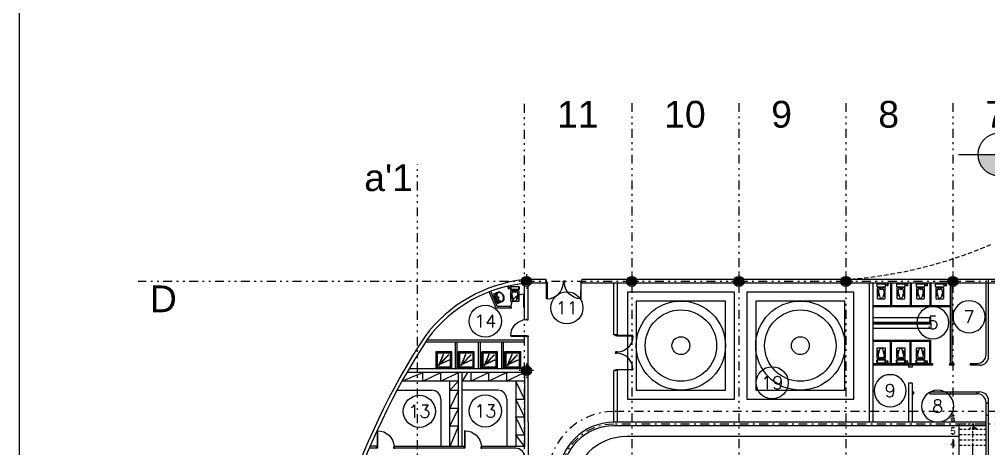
# Model space of a CAD drawing. Header units: inches. Extents: x 21 to 132, y 19 to 196.
# Drawn here: x 21.2 to 75.5, y 108.5 to 132.5 of the extents above; entities that cross this region are included whole.
import ezdxf
from ezdxf.enums import TextEntityAlignment as Align

# ---------------------------------------------------------------- set-up
doc = ezdxf.new("R2010")
doc.units = ezdxf.units.IN
doc.header["$MEASUREMENT"] = 0
for name, pattern in [('DASHDOT', [1, 0.5, -0.25, 0, -0.25]), ('DIVIDE', [1.25, 0.5, -0.25, 0, -0.25, 0, -0.25]), ('HIDDEN', [0.375, 0.25, -0.125]), ('HIDDEN2', [0.1875, 0.125, -0.0625])]:
    doc.linetypes.add(name, pattern=pattern)
for name, color, linetype in [('1', 1, 'Continuous'), ('13', 30, 'Continuous'), ('2', 2, 'Continuous'), ('5', 5, 'Continuous'), ('ax', 40, 'DIVIDE'), ('door & win', 4, 'Continuous'), ('fur', 253, 'Continuous'), ('gradient', 240, 'Continuous'), ('inwall', 41, 'Continuous'), ('kaf1', 13, 'Continuous'), ('kaf2', 53, 'Continuous'), ('kaf3', 133, 'Continuous'), ('kod', 1, 'Continuous'), ('stairs', 30, 'Continuous'), ('wall', 7, 'Continuous')]:
    doc.layers.add(name, color=color, linetype=linetype)
doc.styles.get("Standard").update_dxf_attribs({"font": 'arial.ttf'})
doc.styles.add('Text 03', font='romant.shx')

# ---------------------------------------------------------------- blocks, each defined once
blk = doc.blocks.new('AX')
at = {"layer": 'ax'}
h = blk.add_hatch(color=254, dxfattribs=at)
h.dxf.hatch_style = 1
h.paths.add_polyline_path([(0.2, 0.2), (0, 0.2), (0, 0), (0.2, 0)])
h.paths.add_polyline_path([(0, 0.2), (-0.2, 0.2), (-0.2, 0), (0, 0)])
h.paths.add_polyline_path([(0, 0), (-0.2, 0), (-0.2, -0.2), (0, -0.2)])
h.paths.add_polyline_path([(0.2, 0), (0, 0), (0, -0.2), (0.2, -0.2)])
for p, q in [((0.4, 0), (-0.4, 0)), ((-0.2, 0.2), (0.2, 0.2)), ((-0.2, -0.2), (-0.2, 0.2)), ((0, -0.4), (0, 0.4)), ((0.2, 0.2), (0.2, -0.2)), ((0.2, -0.2), (-0.2, -0.2))]:
    blk.add_line(p, q, dxfattribs=at)
at = {"layer": 'door & win'}
blk.add_circle((0, 0), 0.283, dxfattribs=at)
blk = doc.blocks.new('Toilet007')
for p, q in [((3.6, 37), (0, 37)), ((3.6, 35), (0, 35)), ((2, -20.6), (2, 20.6)), ((3.6, 34.9), (3.6, 37.1)), ((5.5, 37.2), (3.7, 37.2)), ((3.7, 36.4), (5.5, 36.4)), ((3.7, 35.6), (5.5, 35.6)), ((5.5, 34.8), (3.7, 34.8)), ((4, 22.6), (16, 22.6)), ((5.6, 34.9), (5.6, 37.1)), ((5.6, 34.9), (6.2, 33.9)), ((6.3, 32.4), (6.3, 33.4)), ((6.3, 33.4), (7.8, 33.4)), ((7.5, 27.8), (6.6, 30.3)), ((7.8, 32.4), (7.8, 33.4)), ((7.8, 25.7), (7.8, 24.6)), ((8.5, 34.9), (7.9, 33.9)), ((9.1, 27.9), (8.1, 30.8)), ((8.5, 37.1), (9.3, 37.5)), ((8.5, 34.9), (8.5, 37.1)), ((8.5, 34.9), (9.3, 34.5)), ((9.3, 37.5), (11.8, 37.8)), ((9.3, 37.5), (9.3, 34.5)), ((9.3, 34.5), (11.8, 34.2)), ((9.3, 26.2), (9.3, 24.6)), ((11.8, 37.8), (12.5, 37.2)), ((11.8, 34.2), (12.5, 34.8)), ((12.5, 34.8), (12.5, 37.2)), ((18, -20.6), (18, 20.6)), ((45.9, 15.5), (76.5, 8.1)), ((51.6, 15.5), (51.6, 21.5)), ((54.6, 14.6), (54.6, 21.5)), ((57.6, 13.8), (57.6, 21.5)), ((60.6, 13), (60.6, 21.5)), ((63.6, 12.1), (63.6, 21.5)), ((66.6, 11.3), (66.6, 21.5)), ((69.6, 10.5), (69.6, 21.5)), ((16, -22.6), (4, -22.6)), ((45.9, -15.5), (76.5, -8.1)), ((51.6, -15.5), (51.6, -21.5)), ((54.6, -14.6), (54.6, -21.5)), ((57.6, -13.8), (57.6, -21.5)), ((60.6, -13), (60.6, -21.5)), ((63.6, -12.1), (63.6, -21.5)), ((66.6, -11.3), (66.6, -21.5)), ((69.6, -10.5), (69.6, -21.5))]:
    blk.add_line(p, q)
for points in [[(7.8, 24.6), (7.8, 25.7, 0.083378), (7.5, 27.8), (6.6, 30.3, -0.083378), (6.3, 32.4), (6.3, 33.4, 0.129223), (6.2, 33.9), (5.6, 34.9, -0.414214), (5.5, 34.8), (3.7, 34.8, -0.414214), (3.6, 34.9), (3.6, 35), (0, 35), (0, 37), (3.6, 37), (3.6, 37.1, -0.414214), (3.7, 37.2), (5.5, 37.2, -0.414214), (5.6, 37.1, -0.207385), (8.5, 37.1), (9.3, 37.5), (11.8, 37.8), (12.5, 37.2), (12.5, 34.8), (11.8, 34.2), (9.3, 34.5), (8.5, 34.9), (7.9, 33.9, 0.119606), (7.8, 33.4), (7.8, 32.4, 0.083378), (8.1, 30.8), (9.1, 27.9, -0.083378), (9.3, 26.2), (9.3, 24.6)], [(5, -24.6), (15, -24.6, 0.414214), (20, -19.6), (20, 19.6, 0.414214), (15, 24.6), (5, 24.6, 0.414214), (0, 19.6), (0, -19.6, 0.414214)], [(82, 22.5), (28, 22.5, 0.414214), (25, 19.5), (25, -19.5, 0.414214), (28, -22.5), (82, -22.5, 0.414214), (85, -19.5), (85, 19.5, 0.414214)]]:
    blk.add_lwpolyline(points, format="xyb", close=True)
for centre, radius, start, end in [((4, 20.6), 2, 90, 180), ((3.7, 37.1), 0.1, 90, 180), ((3.7, 36.5), 0.1, 180, 270), ((3.7, 36.3), 0.1, 90, 180), ((3.7, 35.7), 0.1, 180, 270), ((3.7, 35.5), 0.1, 90, 180), ((3.7, 34.9), 0.1, 180, 270), ((5.5, 37.1), 0.1, 0, 90), ((5.5, 36.5), 0.1, 270, 0), ((5.5, 36.3), 0.1, 0, 90), ((5.5, 35.7), 0.1, 270, 0), ((5.5, 35.5), 0.1, 0, 90), ((5.5, 34.9), 0.1, 270, 0), ((7.1, 33.8), 3.6, 67.0546, 113.9194), ((5.3, 33.4), 1, 360, 29.4526), ((12.8, 32.4), 6.5, 180, 199.0647), ((1.3, 25.7), 6.5, 0, 19.0647), ((8.8, 33.4), 1.01, 150.6141, 177.8962), ((12.8, 32.4), 5, 180, 199.0647), ((4.3, 26.2), 5, 0, 19.0647), ((16, 20.6), 2, 0, 90), ((43.1, 0), 16.2, 128.2153, 231.7847), ((24.9, 0), 8.32, 297.1909, 62.8091), ((42.3, 0.9), 15, 76.3592, 128.2153), ((74.5, 0), 8.32, 283.4024, 76.5976), ((4, -20.6), 2, 180, 270), ((16, -20.6), 2, 270, 0), ((42.3, -0.9), 15, 231.7847, 283.6408)]:
    blk.add_arc(centre, radius, start, end)
blk = doc.blocks.new('A$C5A630200')
at = {"layer": 'kaf1'}
for radius in [2.5, 2]:
    blk.add_circle((3, 3), radius, dxfattribs=at)
at = {"layer": 'kaf2'}
blk.add_lwpolyline([(0.5, 5.5), (0.5, 0.5), (5.5, 0.5), (5.5, 5.5)], close=True, dxfattribs=at)
blk.add_circle((3, 3), 0.5, dxfattribs=at)
at = {"layer": 'kaf3'}
blk.add_lwpolyline([(0, 6), (0, 0), (6, 0), (6, 6)], close=True, dxfattribs=at)
blk = doc.blocks.new('BathTub03')
for p, q in [((15.9, -17.9), (19.9, -17.9)), ((17.9, -19.9), (17.9, -15.9))]:
    blk.add_line(p, q)
blk.add_lwpolyline([(0, 0), (90, 0), (90, -90), (0, -90)], close=True)
for points in [[(10, -4), (80, -4, -0.414214), (86, -10), (86, -80, -0.414214), (80, -86), (10, -86, -0.414214), (4, -80), (4, -10, -0.414214)], [(10, -7), (80, -7, -0.414214), (83, -10), (83, -80, -0.414214), (80, -83), (10, -83, -0.414214), (7, -80), (7, -10, -0.414214)], [(20.2, -26.2, -0.414214), (20.6, -25.3), (21.2, -25.1, -0.414214), (22.1, -25.4), (42.5, -75.1, -0.414214), (42.1, -76), (41.6, -76.2, -0.414214), (40.7, -75.9)], [(24.6, -23.3, 0.414214), (23.6, -23.3), (23.2, -23.7, 0.414214), (23.2, -24.7), (71.1, -74, 0.414214), (72, -74), (72.5, -73.6, 0.414214), (72.5, -72.6)], [(26.1, -20.5, 0.414214), (25.2, -20.9), (24.9, -21.4, 0.414214), (25.3, -22.3), (74.2, -44.6, 0.414214), (75.1, -44.2), (75.4, -43.7, 0.414214), (75, -42.7)]]:
    blk.add_lwpolyline(points, format="xyb", close=True)
for radius in [3, 2]:
    blk.add_circle((17.9, -17.9), radius)
blk = doc.blocks.new('D100')
blk.add_lwpolyline([(-3, 98), (-3, 8), (-6, 8), (-6, 98)], close=True)
for points in [[(-100, 9.5), (-100, 11), (-97.5, 11), (-97.5, 7.5), (-95, 7.5), (-95, 0), (-100, 0), (-100, 1.4)], [(0, 9.5), (0, 11), (-2.5, 11), (-2.5, 7.5), (-5, 7.5), (-5, 0), (0, 0), (0, 1.4)]]:
    blk.add_lwpolyline(points)
blk.add_arc((-4.9, 5.2), 92.8, 90.7024, 176.4094)
blk = doc.blocks.new('Lava-R01')
at = {"linetype": 'Continuous'}
for p, q in [((-18, -11), (-15.4, -16.2)), ((-10.6, -13), (-14.3, -14.7)), ((10.6, -13), (14.3, -14.7)), ((18, -11), (15.4, -16.2))]:
    blk.add_line(p, q, dxfattribs=at)
blk.add_line((-2.1, -45.3), (2.1, -45.3))
for points in [[(-27.8, -1.5), (-27.8, -0.9, -0.414214), (-26.9, 0), (26.9, 0, -0.414214), (27.8, -0.9), (27.8, -1.5)], [(29.8, -29.2), (29.8, -2.5, 0.381226), (29, -1.7, 0.057025), (-29, -1.7, 0.381226), (-29.8, -2.5), (-29.8, -29.2, 0.239345), (-22.6, -41.3, 0.153124), (0, -47.8, 0.153124), (22.6, -41.3, 0.239345), (29.8, -29.2)]]:
    blk.add_lwpolyline(points, format="xyb")
blk.add_lwpolyline([(-9.9, -2.2), (9.9, -2.2, -0.219423), (22.1, -7.4, -0.048202), (23.2, -9.3, -0.177993), (24, -35.1, -0.081671), (22.8, -36.9, -0.216015), (2.1, -45.3), (-2.1, -45.3, -0.216015), (-22.8, -36.9, -0.081671), (-24, -35.1, -0.177993), (-23.2, -9.3, -0.048202), (-22.1, -7.4, -0.219423)], format="xyb", close=True)
for centre, radius in [((-9.5, -5), 1.86), ((0, -19), 3), ((0, -19), 2), ((0, -5), 1.86), ((9.5, -5), 1.86)]:
    blk.add_circle(centre, radius, dxfattribs=at)
blk.add_arc((0, -51.8), 38.8, 48.1248, 131.743, dxfattribs=at)
blk = doc.blocks.new('Le 01')
at = {"layer": '2'}
for points in [[(-0.01, 4.08), (-0.01, 0), (4.06, 0, 0.414214)], [(-0.01, 0), (-4.09, 0, 0.414214), (-0.01, -4.07)]]:
    blk.add_hatch(color=256, dxfattribs=at).paths.add_polyline_path(points)
for p, q in [((0, -7.35), (0, 7.35)), ((-7.72, 0), (28.75, 0))]:
    blk.add_line(p, q, dxfattribs=at)
blk.add_circle((0, 0), 4.08, dxfattribs=at)
blk = doc.blocks.new('Level 01')
at = {"layer": '1', "xscale": 4, "yscale": 4, "zscale": 4}
blk.add_blockref('Le 01', (0, 0), dxfattribs=at)
at = {"layer": '5', "style": 'Text 03'}
blk.add_attdef('LEVEL', (16.91, 5.26), '', height=18.4, dxfattribs=at)
blk = doc.blocks.new('STN')
at = {"layer": 'kod'}
blk.add_circle((0, 0), 10, dxfattribs=at)
at = {"layer": 'kod', "style": 'Text 03'}
blk.add_attdef('SN', text='', height=8, dxfattribs=at).set_placement((0, 0), align=Align.MIDDLE_CENTER)

msp = doc.modelspace()

# ---------------------------------------------------------------- hatches: boundary and pattern name
at = {"layer": 'stairs', "linetype": 'HIDDEN2'}
h = msp.add_hatch(color=1, dxfattribs=at)
h.paths.add_polyline_path([(74.66218, 109.73875), (74.58984, 109.73875), (74.58984, 109.53875), (74.80685, 109.53875)])
h.paths.add_polyline_path([(74.58984, 109.83875), (74.58984, 109.73875), (74.66218, 109.73875)])

# ---------------------------------------------------------------- linework, layer by layer
msp.add_lwpolyline([(21.16839, 19.16754), (21.16839, 195.67672)])
at = {"layer": 'ax'}
for p, q in [((49.48126, 67.83875), (49.48126, 127.83875)), ((55.48126, 127.83875), (55.48126, 67.83875)), ((61.48126, 127.83875), (61.48126, 67.83875)), ((67.48126, 127.83875), (67.48126, 67.83875)), ((73.48126, 127.83875), (73.48126, 67.83875)), ((43.48126, 82.33875), (43.48126, 124.40939)), ((109.48126, 117.83875), (27.82519, 117.83875))]:
    msp.add_line(p, q, dxfattribs=at)
at = {"layer": 'fur'}
for p, q in [((72.23984, 115.78875), (68.98984, 115.78875)), ((72.23984, 115.48875), (72.23984, 115.78875)), ((72.23984, 115.53875), (68.98984, 115.53875)), ((72.23984, 115.48875), (68.98984, 115.48875)), ((72.23984, 115.43875), (68.98984, 115.43875)), ((72.23984, 115.18875), (68.98984, 115.18875)), ((72.23984, 115.48875), (72.23984, 115.18875))]:
    msp.add_line(p, q, dxfattribs=at)
at = {"layer": 'gradient', "linetype": 'DASHDOT'}
for p, q in [((91.33984, 110.53875), (54.48126, 110.53875)), ((79.62268, 109.83875), (54.48126, 109.83875))]:
    msp.add_line(p, q, dxfattribs=at)
at = {"layer": 'gradient'}
msp.add_line((73.83984, 109.13875), (55.18126, 109.13875), dxfattribs=at)
at = {"layer": 'gradient', "linetype": 'DASHDOT'}
for radius in [3.7, 3]:
    msp.add_arc((54.48126, 106.83875), radius, 90, 180, dxfattribs=at)
at = {"layer": 'gradient'}
msp.add_arc((55.18126, 106.13875), 3, 90, 180, dxfattribs=at)
at = {"layer": 'inwall'}
for p, q in [((75.48126, 117.63875), (75.48126, 117.93875)), ((49.48126, 115.69389), (49.48126, 117.72095)), ((49.68126, 115.67885), (49.68126, 117.73875)), ((54.48126, 114.83875), (54.48126, 117.73875)), ((54.68126, 114.83875), (54.68126, 117.73875)), ((68.78984, 117.73875), (68.78984, 109.93875)), ((68.98984, 117.73875), (68.98984, 109.93875)), ((69.98984, 117.73875), (69.98984, 116.48875)), ((70.03984, 117.73875), (70.03984, 116.48875)), ((71.08984, 117.73875), (71.08984, 116.48875)), ((71.13984, 117.73875), (71.13984, 116.48875)), ((72.18984, 117.73875), (72.18984, 116.48875)), ((72.23984, 117.73875), (72.23984, 116.48875)), ((73.33984, 113.23875), (73.33984, 117.73875)), ((73.43984, 113.23875), (73.43984, 117.73875)), ((75.33984, 115.73875), (75.33984, 117.73875)), ((75.48126, 115.73875), (75.48126, 117.73875)), ((47.88126, 116.33875), (47.4885, 117.24778)), ((47.94699, 116.43875), (47.58029, 117.28745)), ((48.68126, 116.33875), (47.88126, 116.33875)), ((48.68098, 116.43875), (47.94699, 116.43875)), ((48.68126, 116.33875), (48.68098, 116.43875)), ((68.98984, 116.48875), (73.33984, 116.48875)), ((68.98984, 116.43875), (73.33984, 116.43875)), ((75.33984, 115.05081), (75.33984, 115.73875)), ((75.48126, 115.05081), (75.48126, 115.73875)), ((49.68126, 109.93875), (49.68126, 114.77884)), ((54.68126, 114.83875), (54.48126, 114.83875)), ((75.33984, 113.73875), (75.33984, 115.05081)), ((75.48126, 113.63875), (75.48126, 115.05081)), ((49.48126, 114.43875), (43.92539, 114.43875)), ((49.48126, 114.53875), (43.98989, 114.53875)), ((45.58126, 114.43875), (45.58126, 112.93875)), ((45.68126, 114.43875), (45.68126, 112.93875)), ((46.88126, 114.43875), (46.88126, 112.93875)), ((46.98126, 114.43875), (46.98126, 112.93875)), ((48.18126, 114.43875), (48.18126, 112.93875)), ((48.28126, 114.43875), (48.28126, 112.93875)), ((68.98984, 114.53875), (72.23984, 114.53875)), ((68.98984, 114.48875), (72.18984, 114.48875)), ((69.98984, 113.23875), (69.98984, 114.48875)), ((70.03984, 113.23875), (70.03984, 114.48875)), ((71.08984, 113.23875), (71.08984, 114.48875)), ((71.13984, 113.23875), (71.13984, 114.48875)), ((72.18984, 113.23875), (72.18984, 114.48875)), ((72.23984, 113.23875), (72.23984, 114.53875)), ((68.98984, 113.23875), (72.33984, 113.23875)), ((72.33984, 113.13875), (68.98984, 113.13875)), ((70.98984, 113.13875), (70.98984, 113.03875)), ((71.18984, 113.03875), (70.98984, 113.03875)), ((71.18984, 113.13875), (71.18984, 113.03875)), ((72.33984, 113.23875), (72.33984, 113.13875)), ((73.28984, 113.23875), (73.53984, 113.23875)), ((73.28984, 113.23875), (73.28984, 113.13875)), ((73.53984, 113.13875), (73.28984, 113.13875)), ((73.53984, 113.23875), (73.53984, 113.13875)), ((74.43984, 113.23875), (74.83984, 113.23875)), ((74.43984, 113.23875), (74.43984, 113.13875)), ((74.98126, 113.13875), (74.43984, 113.13875)), ((42.60888, 112.23875), (43.78126, 112.73875)), ((49.48126, 112.73875), (42.89142, 112.73875)), ((49.48126, 112.93875), (43.00711, 112.93875)), ((43.78126, 112.23875), (44.78126, 112.73875)), ((43.78126, 112.23875), (43.78126, 112.73875)), ((44.78126, 112.23875), (44.78126, 112.73875)), ((44.78126, 112.23875), (45.78126, 112.73875)), ((45.78126, 108.58875), (45.78126, 112.73875)), ((46.28126, 112.73875), (45.98126, 112.23875)), ((45.98126, 108.58875), (45.98126, 112.73875)), ((46.48126, 112.23875), (46.48126, 112.73875)), ((47.48126, 112.73875), (46.48126, 112.23875)), ((47.48126, 112.23875), (47.48126, 112.73875)), ((48.48126, 112.73875), (47.48126, 112.23875)), ((48.48126, 112.23875), (48.48126, 112.73875)), ((49.48126, 112.73875), (48.48126, 112.23875)), ((49.48126, 112.73875), (49.48126, 108.58875)), ((54.48126, 109.93875), (54.48126, 112.83875)), ((54.68126, 112.83875), (54.48126, 112.83875)), ((54.68126, 109.93875), (54.68126, 112.83875)), ((45.78126, 112.23875), (42.60888, 112.23875)), ((45.28126, 108.58875), (45.28126, 112.23875)), ((45.28126, 111.73875), (45.78126, 112.23875)), ((49.48126, 112.23875), (45.98126, 112.23875)), ((48.98126, 112.23875), (48.98126, 108.58875)), ((49.48126, 111.23875), (48.98126, 112.23875)), ((70.98984, 112.13875), (70.98984, 109.93875)), ((71.18984, 112.13875), (70.98984, 112.13875)), ((71.18984, 112.13875), (71.18984, 109.93875)), ((42.33571, 111.73875), (44.28126, 111.73875)), ((45.28126, 111.73875), (45.78126, 111.73875)), ((45.78126, 111.73875), (45.28126, 110.73875)), ((47.98126, 111.73875), (45.98126, 111.73875)), ((71.18984, 111.63875), (71.28984, 111.63875)), ((71.18984, 111.53875), (71.28984, 111.53875)), ((71.28984, 111.53875), (71.28984, 111.63875)), ((72.18984, 111.63875), (74.98126, 111.63875)), ((72.18984, 111.63875), (72.18984, 111.53875)), ((72.18984, 111.53875), (74.83984, 111.53875)), ((73.33984, 111.53875), (73.33984, 111.63875)), ((74.83984, 111.53875), (74.83984, 111.63875)), ((44.78126, 111.23875), (44.78126, 108.58875)), ((48.48126, 111.23875), (48.48126, 108.58875)), ((48.98126, 111.23875), (49.48126, 111.23875)), ((49.48126, 110.23875), (48.98126, 111.23875)), ((75.33984, 109.93875), (75.33984, 111.03875)), ((75.33984, 111.03875), (75.48126, 111.03875)), ((75.48126, 106.33875), (75.48126, 111.13875)), ((45.28126, 110.73875), (45.78126, 110.73875)), ((45.78126, 110.73875), (45.28126, 109.73875)), ((75.33984, 110.33875), (75.48126, 110.33875)), ((45.28126, 109.73875), (45.78126, 109.73875)), ((45.78126, 109.73875), (45.28126, 108.58875)), ((48.98126, 110.23875), (49.48126, 110.23875)), ((49.48126, 109.23875), (48.98126, 110.23875)), ((49.68126, 109.93875), (49.68126, 107.73875)), ((75.33984, 109.93875), (54.48126, 109.93875)), ((75.33984, 109.73875), (54.48126, 109.73875)), ((75.33984, 106.33875), (75.33984, 109.93875)), ((48.98126, 109.23875), (49.48126, 109.23875)), ((49.48126, 108.58875), (48.98126, 109.23875)), ((41.18567, 108.48861), (40.77477, 108.48861)), ((41.18567, 108.59861), (40.8218, 108.59861)), ((41.18567, 108.48861), (41.18567, 108.59861)), ((42.18567, 108.48861), (42.18567, 108.59129)), ((46.08126, 108.58397), (42.18567, 108.58397)), ((46.08126, 108.48861), (42.18567, 108.48875)), ((46.08126, 108.58875), (46.08126, 108.48861)), ((49.48126, 108.58875), (47.08126, 108.59129)), ((47.08126, 108.48861), (47.08126, 108.59129)), ((48.98123, 108.48872), (47.08126, 108.48861))]:
    msp.add_line(p, q, dxfattribs=at)
at = {"layer": 'inwall', "linetype": 'HIDDEN'}
msp.add_arc((65.7939, 142.76388), 24.87583, 273.658615, 293.427683, dxfattribs=at)
at = {"layer": 'inwall'}
for centre, radius, start, end in [((74.83984, 113.73875), 0.5, 270, 0), ((74.98126, 113.63875), 0.5, 270, 0), ((44.28126, 111.23875), 0.5, 0, 90), ((47.98126, 111.23875), 0.5, 0, 90), ((74.83984, 111.03875), 0.5, 0, 90), ((74.98126, 111.13875), 0.5, 0, 90), ((54.48126, 106.83875), 3.1, 90, 180), ((54.48126, 106.83875), 2.9, 90, 180), ((48.98126, 107.98872), 0.5, 0, 90.003339)]:
    msp.add_arc(centre, radius, start, end, dxfattribs=at)
at = {"layer": 'stairs', "color": 1, "linetype": 'HIDDEN2'}
for p, q in [((75.33984, 109.83875), (73.83984, 109.83875)), ((74.58984, 109.83875), (74.37283, 109.53875)), ((74.58984, 108.63875), (74.58984, 109.83875)), ((74.58984, 109.83875), (74.80685, 109.53875)), ((75.33984, 109.53875), (73.83984, 109.53875)), ((75.33984, 109.23875), (73.83984, 109.23875)), ((75.33984, 108.93875), (73.83984, 108.93875)), ((75.33984, 108.63875), (73.83984, 108.63875))]:
    msp.add_line(p, q, dxfattribs=at)
at = {"layer": 'stairs'}
for p, q in [((73.83984, 106.33875), (73.83984, 109.83875)), ((74.58984, 106.33875), (74.58984, 108.73875))]:
    msp.add_line(p, q, dxfattribs=at)
at = {"layer": 'wall'}
for p, q in [((50.68126, 117.93875), (49.48126, 117.93875)), ((50.68126, 117.73875), (50.68126, 117.93875)), ((109.58126, 117.93875), (52.68126, 117.93875)), ((52.68126, 117.73875), (52.68126, 117.93875)), ((50.73127, 117.73875), (49.68126, 117.73875)), ((109.58126, 117.73875), (52.63126, 117.73875))]:
    msp.add_line(p, q, dxfattribs=at)
for centre, radius, start, end in [((50.33335, 109.9476), 8.03645, 96.086374, 143.403389), ((50.26728, 110.02083), 7.74013, 94.342127, 143.455793), ((77.46775, 92.86576), 40.08091, 146.926058, 177.464582), ((77.52434, 92.83875), 39.94308, 146.937838, 177.151533)]:
    msp.add_arc(centre, radius, start, end, dxfattribs=at)

# ---------------------------------------------------------------- block references
at = {"layer": '13', "xscale": 0.0749999999997172, "yscale": 0.0749999999997172, "zscale": 0.0749999999997172}
msp.add_blockref('Level 01', (76.11166, 124.95163), dxfattribs=at).add_auto_attribs({'LEVEL': '%%P0.00'})
at = {"layer": 'ax', "rotation": 89.99999999999999}
for p in [(49.58126, 117.83875), (55.48126, 117.83875), (61.48126, 117.83875), (67.48126, 117.83875), (73.48126, 117.83875), (49.58126, 112.83875)]:
    msp.add_blockref('AX', p, dxfattribs=at)
at = {"layer": 'fur'}
for name, p, xscale, yscale, zscale, rotation in [('Toilet007', (48.92794, 117.55596), -0.01, 0.01, 0.01, 90), ('D100', (50.68127, 117.84875), 0.009999999999999998, 0.009999999999999998, 0.009999999999999998, 180.1602666893826), ('D100', (52.68126, 117.84875), -0.009999999999999998, 0.009999999999999998, 0.009999999999999998, 179.8397333106174), ('Toilet007', (69.46441, 117.71875), 0.01, 0.01, 0.01, 270), ('Toilet007', (70.56441, 117.71875), 0.01, 0.01, 0.01, 270), ('Toilet007', (71.66441, 117.71875), 0.01, 0.01, 0.01, 270), ('Toilet007', (72.73941, 117.71875), 0.01, 0.01, 0.01, 270), ('Lava-R01', (47.84353, 116.8631), -0.01, 0.01, 0.01, 111.1903180649996), ('D100', (49.48126, 116.34099), 0.008000000000000021, 0.008000000000000021, 0.008000000000000021, 0.1602666893825866), ('D100', (49.68126, 114.72884), -0.009999999999999998, 0.009999999999999998, 0.009999999999999998, 89.83973331061742), ('D100', (54.57126, 114.83875), -0.009999999999999998, 0.009999999999999998, 0.009999999999999998, 269.8397333106174), ('Toilet007', (69.46441, 113.25875), -0.01, 0.01, 0.01, 270), ('Toilet007', (70.56441, 113.25875), -0.01, 0.01, 0.01, 270), ('Toilet007', (71.66441, 113.25875), -0.01, 0.01, 0.01, 270), ('BathTub03', (44.50439, 112.98811), -0.01, 0.01, 0.01, 180), ('BathTub03', (45.75938, 112.98811), -0.01, 0.01, 0.01, 180), ('BathTub03', (47.05938, 112.98811), -0.01, 0.01, 0.01, 180), ('BathTub03', (48.35938, 112.98811), -0.01, 0.01, 0.01, 180), ('D100', (54.57126, 112.83875), 0.009999999999999998, 0.009999999999999998, 0.009999999999999998, 270.1602666893825)]:
    msp.add_blockref(name, p, dxfattribs=dict(at, xscale=xscale, yscale=yscale, zscale=zscale, rotation=rotation))
at = {"layer": 'fur', "xscale": -0.01, "yscale": 0.01, "zscale": 0.01}
for p in [(41.18567, 108.48861), (46.08126, 108.48861)]:
    msp.add_blockref('D100', p, dxfattribs=at)
at = {"layer": 'inwall'}
for p in [(55.23905, 111.23875), (61.93126, 111.23875)]:
    msp.add_blockref('A$C5A630200', p, dxfattribs=at)
at = {"layer": 'kod'}
ref = msp.add_blockref('STN', (51.84788, 116.35948), dxfattribs=dict(at, xscale=0.08999999999999998, yscale=0.08999999999999998, zscale=0.08999999999999998, rotation=0.0005780387045610332))
ref.add_attrib('SN', '11', dxfattribs={"layer": '5', "height": 0.72, "rotation": 0.000578, "style": 'Text 03'}).set_placement((51.84788, 116.35948), align=Align.MIDDLE_CENTER)
ref = msp.add_blockref('STN', (47.27705, 115.61107), dxfattribs=dict(at, xscale=0.08999999999999998, yscale=0.08999999999999998, zscale=0.08999999999999998, rotation=0.0005780387045610332))
ref.add_attrib('SN', '14', dxfattribs={"layer": '5', "height": 0.72, "rotation": 0.000578, "style": 'Text 03'}).set_placement((47.27705, 115.61107), align=Align.MIDDLE_CENTER)
ref = msp.add_blockref('STN', (72.3585, 115.52565), dxfattribs=dict(at, xscale=-0.08999999999999998, yscale=0.09, zscale=0.09, rotation=359.9994219612955))
ref.add_attrib('SN', '5', dxfattribs={"layer": '5', "height": 0.72, "rotation": 359.999422, "style": 'Text 03'}).set_placement((72.3585, 115.52565), align=Align.MIDDLE_CENTER)
ref = msp.add_blockref('STN', (74.38554, 115.85519), dxfattribs=dict(at, xscale=-0.08999999999999998, yscale=0.09, zscale=0.09, rotation=359.9994219612955))
ref.add_attrib('SN', '7', dxfattribs={"layer": '5', "height": 0.72, "rotation": 359.999422, "style": 'Text 03'}).set_placement((74.38554, 115.85519), align=Align.MIDDLE_CENTER)
ref = msp.add_blockref('STN', (63.35576, 112.15759), dxfattribs=dict(at, xscale=0.08999999999999998, yscale=0.08999999999999998, zscale=0.08999999999999998, rotation=0.0005780387045610332))
ref.add_attrib('SN', '19', dxfattribs={"layer": '5', "height": 0.72, "rotation": 0.000578, "style": 'Text 03'}).set_placement((63.35576, 112.15759), align=Align.MIDDLE_CENTER)
ref = msp.add_blockref('STN', (69.96592, 111.70947), dxfattribs=dict(at, xscale=-0.08999999999999998, yscale=0.09, zscale=0.09, rotation=359.9994219612955))
ref.add_attrib('SN', '9', dxfattribs={"layer": '5', "height": 0.72, "rotation": 359.999422, "style": 'Text 03'}).set_placement((69.96592, 111.70947), align=Align.MIDDLE_CENTER)
ref = msp.add_blockref('STN', (43.57971, 110.55373), dxfattribs=dict(at, xscale=0.08999999999999998, yscale=0.08999999999999998, zscale=0.08999999999999998, rotation=0.0005780387045610332))
ref.add_attrib('SN', '13', dxfattribs={"layer": '5', "height": 0.72, "rotation": 0.000578, "style": 'Text 03'}).set_placement((43.57971, 110.55373), align=Align.MIDDLE_CENTER)
ref = msp.add_blockref('STN', (47.27705, 110.57468), dxfattribs=dict(at, xscale=0.08999999999999998, yscale=0.08999999999999998, zscale=0.08999999999999998, rotation=0.0005780387045610332))
ref.add_attrib('SN', '13', dxfattribs={"layer": '5', "height": 0.72, "rotation": 0.000578, "style": 'Text 03'}).set_placement((47.27705, 110.57468), align=Align.MIDDLE_CENTER)
ref = msp.add_blockref('STN', (72.62594, 110.84345), dxfattribs=dict(at, xscale=-0.08999999999999998, yscale=0.09, zscale=0.09, rotation=359.9994219612955))
ref.add_attrib('SN', '8', dxfattribs={"layer": '5', "height": 0.72, "rotation": 359.999422, "style": 'Text 03'}).set_placement((72.62594, 110.84345), align=Align.MIDDLE_CENTER)

# ---------------------------------------------------------------- texts
at = {"layer": 'ax', "char_height": 1.5, "attachment_point": 1}
for s, insert in [('11', (51.29805, 127.95805)), ('10 ', (57.29805, 127.95805)), ('9', (63.29805, 127.95805)), ('8', (69.29805, 127.95805)), ('7', (75.29805, 127.95805)), ("a'1", (40.49224, 124.40146)), ('D', (28.47978, 117.61111))]:
    msp.add_mtext_dynamic_manual_height_columns(s, width=1.4771699, gutter_width=1, heights=[0], dxfattribs=dict(at, insert=insert))
at = {"layer": 'gradient', "linetype": 'DASHDOT', "char_height": 0.4}
for s, heights, insert, attachment_point in [('6', [0.40164], (73.63205, 110.3545), 3), ('5', [0], (73.3277, 109.6545), 1), ('4', [0], (73.3277, 108.9545), 1)]:
    msp.add_mtext_dynamic_manual_height_columns(s, width=0.2559055, gutter_width=1, heights=heights, dxfattribs=dict(at, insert=insert, attachment_point=attachment_point))

doc.saveas('drawing.dxf')
